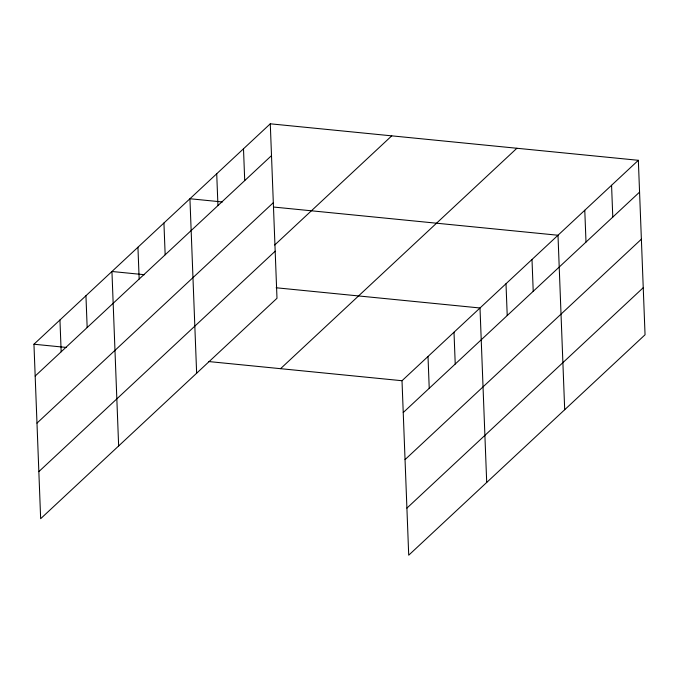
<?xml version="1.0" encoding="UTF-8"?>
<svg xmlns="http://www.w3.org/2000/svg" width="679" height="679" viewBox="0 0 679 679"><rect width="100%" height="100%" fill="white"/><g stroke="black" fill="none" stroke-linecap="round" stroke-linejoin="round"><path stroke-width="1.02" d="M270.284 123.807L276.99 298.276L40.655 518.697L33.95 344.228L270.284 123.807L638.345 160.303L645.05 334.772L408.716 555.193L402.01 380.724L638.345 160.303M35.172 376.039L271.507 155.618M36.98 423.119L273.314 202.698M274.689 245.026L391.749 135.851M38.847 471.616L275.182 251.196M280.554 368.68L516.889 148.26M403.233 412.535L639.567 192.115M405.04 459.615L641.375 239.195M406.908 508.121L643.242 287.701M222.389 201.969L189.933 198.743L196.638 373.221M273.696 207.053L557.994 235.248L564.699 409.717M144.398 274.706L111.942 271.49L118.647 445.959M276.158 287.769L480.002 307.986L486.707 482.455M33.95 344.228L66.406 347.444M208.597 361.542L402.01 380.724M611.567 185.282L612.789 217.102M584.78 210.269L586.002 242.08M531.996 259.497L533.219 291.308M505.999 283.737L507.221 315.548M454.005 332.235L455.227 364.046M428.008 356.475L429.23 388.295M243.498 148.786L244.72 180.597M216.72 173.765L217.942 205.576M163.936 222.992L165.158 254.803M137.939 247.241L139.161 279.052M85.944 295.73L87.167 327.541M59.947 319.979L61.169 351.79"/></g></svg>
